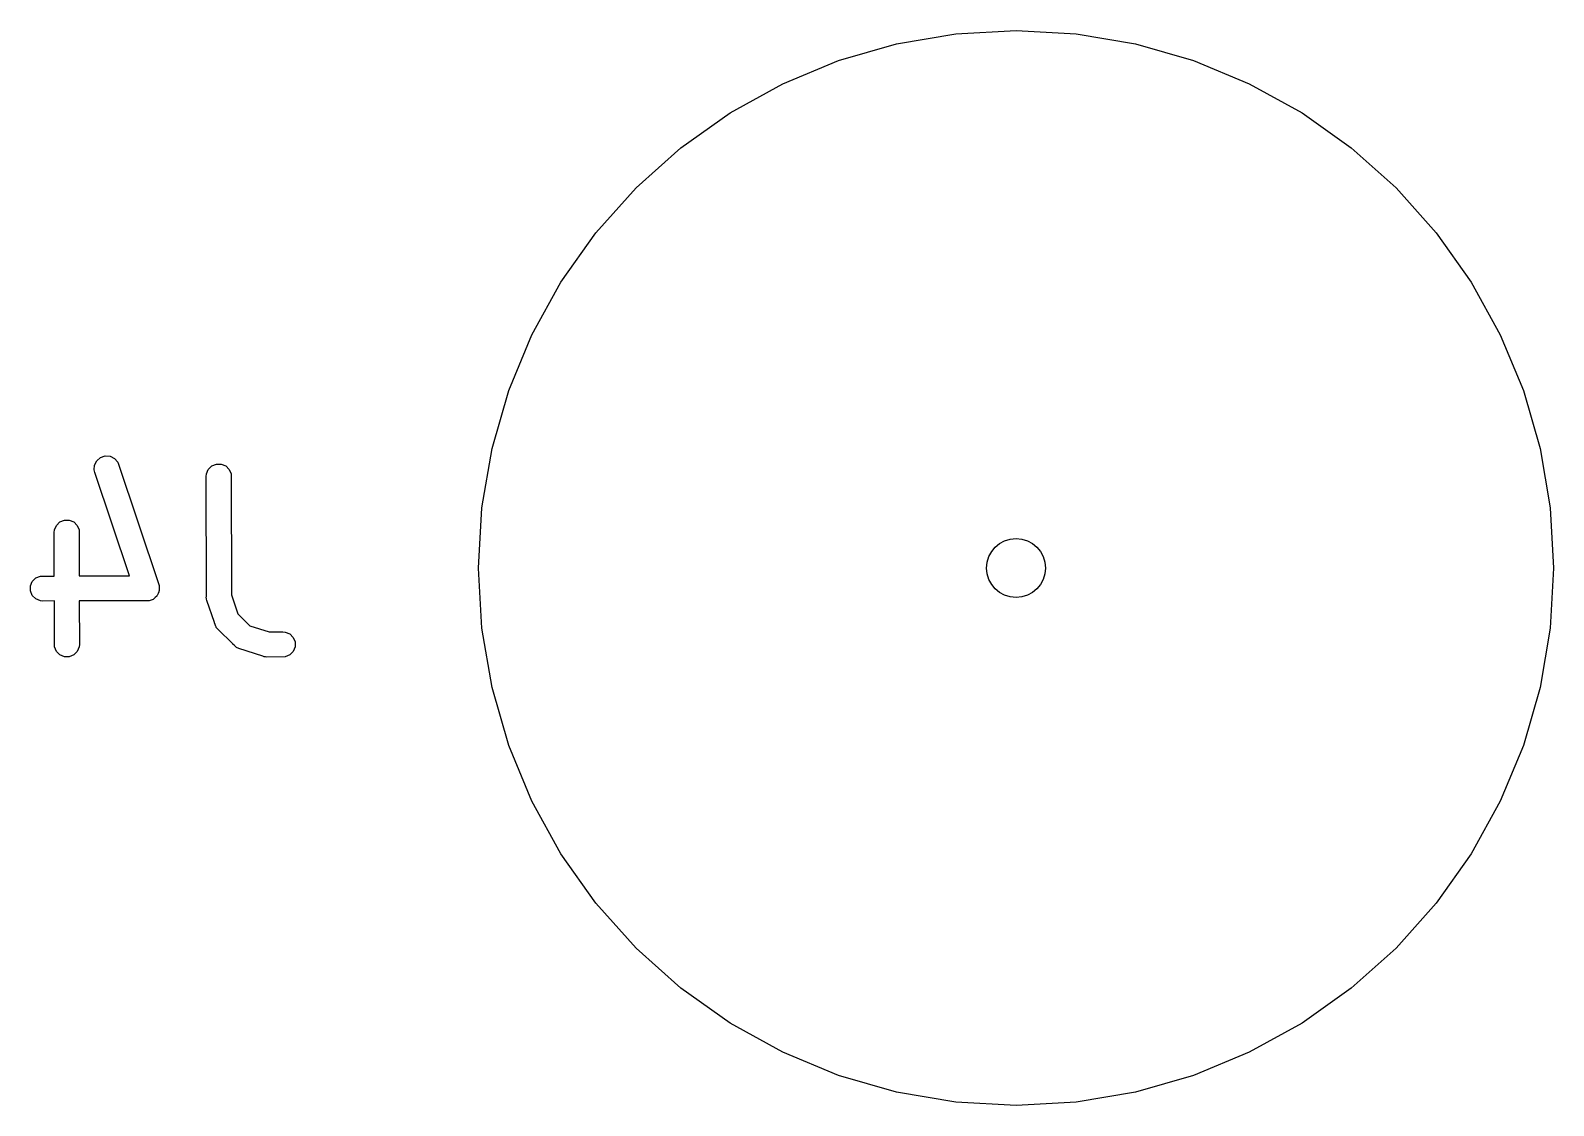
# Model space of a CAD drawing. Extents: x 3.87 to 5.83, y -4.81 to -2.87.
# Drawn here: x 5.469 to 5.826, y -3.126 to -2.874 of the extents above; entities that cross this region are included whole.
import ezdxf

# ---------------------------------------------------------------- set-up
doc = ezdxf.new("R2010")
doc.units = 0
doc.header["$MEASUREMENT"] = 0
doc.layers.add('BLACK', color=7, linetype='CONTINUOUS')

msp = doc.modelspace()

# ---------------------------------------------------------------- linework, layer by layer
at = {"layer": 'BLACK', "linetype": 'CONTINUOUS'}
for p, q in [((5.65839, -2.88109), (5.67197, -2.87717)), ((5.67197, -2.87717), (5.68589, -2.87481)), ((5.68589, -2.87481), (5.7, -2.87402)), ((5.7, -2.87402), (5.71411, -2.87481)), ((5.71411, -2.87481), (5.72803, -2.87717)), ((5.72803, -2.87717), (5.74161, -2.88109)), ((5.64534, -2.88649), (5.65839, -2.88109)), ((5.74161, -2.88109), (5.75466, -2.88649)), ((5.63297, -2.89333), (5.64534, -2.88649)), ((5.75466, -2.88649), (5.76703, -2.89333)), ((5.62145, -2.9015), (5.63297, -2.89333)), ((5.76703, -2.89333), (5.77855, -2.9015)), ((5.61092, -2.91092), (5.62145, -2.9015)), ((5.77855, -2.9015), (5.78908, -2.91092)), ((5.6015, -2.92145), (5.61092, -2.91092)), ((5.78908, -2.91092), (5.7985, -2.92145)), ((5.59333, -2.93297), (5.6015, -2.92145)), ((5.7985, -2.92145), (5.80667, -2.93297)), ((5.58649, -2.94534), (5.59333, -2.93297)), ((5.80667, -2.93297), (5.81351, -2.94534)), ((5.58109, -2.95839), (5.58649, -2.94534)), ((5.81351, -2.94534), (5.81891, -2.95839)), ((5.57717, -2.97197), (5.58109, -2.95839)), ((5.81891, -2.95839), (5.82283, -2.97197)), ((5.48541, -2.9741), (5.48651, -2.97373)), ((5.48651, -2.97373), (5.48766, -2.97381)), ((5.48766, -2.97381), (5.48869, -2.97433)), ((5.57481, -2.98589), (5.57717, -2.97197)), ((5.82283, -2.97197), (5.82519, -2.98589)), ((5.48395, -2.97703), (5.48403, -2.97588)), ((5.48408, -2.9776), (5.48395, -2.97703)), ((5.48403, -2.97588), (5.48454, -2.97485)), ((5.48454, -2.97485), (5.48541, -2.9741)), ((5.48869, -2.97433), (5.48944, -2.9752)), ((5.48944, -2.9752), (5.49905, -3.00385)), ((5.51023, -2.97796), (5.51067, -2.9769)), ((5.51067, -2.9769), (5.51148, -2.97608)), ((5.51148, -2.97608), (5.51255, -2.97564)), ((5.51255, -2.97564), (5.5137, -2.97564)), ((5.5137, -2.97564), (5.51476, -2.97608)), ((5.51476, -2.97608), (5.51558, -2.9769)), ((5.51558, -2.9769), (5.51602, -2.97796)), ((5.49221, -3.00184), (5.48408, -2.9776)), ((5.51017, -2.97854), (5.51023, -2.97796)), ((5.51023, -3.00657), (5.51017, -2.97854)), ((5.51602, -2.97796), (5.51608, -3.00632)), ((5.57402, -3), (5.57481, -2.98589)), ((5.82519, -2.98589), (5.82598, -3)), ((5.47455, -2.99166), (5.47461, -2.99108)), ((5.47457, -3.00188), (5.47455, -2.99166)), ((5.47461, -2.99108), (5.47505, -2.99002)), ((5.47505, -2.99002), (5.47586, -2.9892)), ((5.47586, -2.9892), (5.47693, -2.98876)), ((5.47693, -2.98876), (5.47808, -2.98876)), ((5.47808, -2.98876), (5.47914, -2.9892)), ((5.47914, -2.9892), (5.47996, -2.99002)), ((5.47996, -2.99002), (5.4804, -2.99108)), ((5.4804, -2.99108), (5.48042, -3.00187)), ((5.46942, -3.00314), (5.47024, -3.00233)), ((5.47024, -3.00233), (5.4713, -3.00189)), ((5.4713, -3.00189), (5.47457, -3.00188)), ((5.48042, -3.00187), (5.49221, -3.00184)), ((5.57481, -3.01411), (5.57402, -3)), ((5.82598, -3), (5.82519, -3.01411)), ((5.46898, -3.00421), (5.46942, -3.00314)), ((5.46898, -3.00536), (5.46898, -3.00421)), ((5.46942, -3.00642), (5.46898, -3.00536)), ((5.4991, -3.00556), (5.49889, -3.00599)), ((5.49905, -3.00385), (5.49912, -3.00413)), ((5.49911, -3.00546), (5.4991, -3.00556)), ((5.49915, -3.00536), (5.49911, -3.00546)), ((5.49912, -3.00413), (5.49915, -3.00421)), ((5.49915, -3.00421), (5.49915, -3.00427)), ((5.49915, -3.00427), (5.49918, -3.00441)), ((5.49918, -3.00441), (5.49915, -3.00489)), ((5.49915, -3.00489), (5.49915, -3.00536)), ((5.47024, -3.00724), (5.46942, -3.00642)), ((5.4713, -3.00768), (5.47024, -3.00724)), ((5.47188, -3.00774), (5.4713, -3.00768)), ((5.47458, -3.00773), (5.47188, -3.00774)), ((5.47461, -3.01848), (5.47458, -3.00773)), ((5.49617, -3.00768), (5.48043, -3.00772)), ((5.48043, -3.00772), (5.48046, -3.01791)), ((5.49662, -3.00771), (5.49617, -3.00768)), ((5.49672, -3.00768), (5.49662, -3.00771)), ((5.49683, -3.00768), (5.49672, -3.00768)), ((5.49726, -3.0075), (5.49683, -3.00768)), ((5.49771, -3.00735), (5.49726, -3.0075)), ((5.49779, -3.00728), (5.49771, -3.00735)), ((5.49789, -3.00724), (5.49779, -3.00728)), ((5.49823, -3.0069), (5.49789, -3.00724)), ((5.49858, -3.00659), (5.49823, -3.0069)), ((5.49863, -3.0065), (5.49858, -3.00659)), ((5.49871, -3.00642), (5.49863, -3.0065)), ((5.49889, -3.00599), (5.49871, -3.00642)), ((5.51019, -3.00703), (5.51023, -3.00657)), ((5.51023, -3.00717), (5.51019, -3.00703)), ((5.51023, -3.00723), (5.51023, -3.00717)), ((5.51026, -3.00731), (5.51023, -3.00723)), ((5.51032, -3.00759), (5.51026, -3.00731)), ((5.5121, -3.01278), (5.51032, -3.00759)), ((5.51608, -3.00632), (5.5176, -3.01077)), ((5.5121, -3.01286), (5.5121, -3.01278)), ((5.51226, -3.01323), (5.5121, -3.01286)), ((5.5176, -3.01077), (5.5204, -3.01352)), ((5.51243, -3.01374), (5.51226, -3.01323)), ((5.5125, -3.01382), (5.51243, -3.01374)), ((5.51254, -3.01392), (5.5125, -3.01382)), ((5.51291, -3.01437), (5.51254, -3.01392)), ((5.51638, -3.01777), (5.51291, -3.01437)), ((5.5204, -3.01352), (5.52497, -3.01499)), ((5.52497, -3.01499), (5.52812, -3.01495)), ((5.52812, -3.01495), (5.5287, -3.01501)), ((5.5287, -3.01501), (5.52976, -3.01545)), ((5.52976, -3.01545), (5.53058, -3.01627)), ((5.53058, -3.01627), (5.53102, -3.01733)), ((5.57717, -3.02803), (5.57481, -3.01411)), ((5.82519, -3.01411), (5.82283, -3.02803)), ((5.47505, -3.01955), (5.47461, -3.01848)), ((5.47586, -3.02036), (5.47505, -3.01955)), ((5.47996, -3.01955), (5.47914, -3.02036)), ((5.4804, -3.01848), (5.47996, -3.01955)), ((5.48046, -3.01791), (5.4804, -3.01848)), ((5.51641, -3.01784), (5.51638, -3.01777)), ((5.51672, -3.0181), (5.51641, -3.01784)), ((5.51711, -3.01849), (5.51672, -3.0181)), ((5.51721, -3.01853), (5.51711, -3.01849)), ((5.51729, -3.0186), (5.51721, -3.01853)), ((5.51781, -3.01883), (5.51729, -3.0186)), ((5.52343, -3.02065), (5.51781, -3.01883)), ((5.53058, -3.01955), (5.52976, -3.02036)), ((5.53102, -3.01848), (5.53058, -3.01955)), ((5.53102, -3.01733), (5.53102, -3.01848)), ((5.47693, -3.0208), (5.47586, -3.02036)), ((5.47808, -3.0208), (5.47693, -3.0208)), ((5.47914, -3.02036), (5.47808, -3.0208)), ((5.5238, -3.0208), (5.52343, -3.02065)), ((5.52394, -3.02082), (5.5238, -3.0208)), ((5.524, -3.02084), (5.52394, -3.02082)), ((5.52408, -3.02083), (5.524, -3.02084)), ((5.52437, -3.02086), (5.52408, -3.02083)), ((5.5287, -3.0208), (5.52437, -3.02086)), ((5.52976, -3.02036), (5.5287, -3.0208)), ((5.58109, -3.04161), (5.57717, -3.02803)), ((5.82283, -3.02803), (5.81891, -3.04161)), ((5.58649, -3.05466), (5.58109, -3.04161)), ((5.81891, -3.04161), (5.81351, -3.05466)), ((5.59333, -3.06703), (5.58649, -3.05466)), ((5.81351, -3.05466), (5.80667, -3.06703)), ((5.6015, -3.07855), (5.59333, -3.06703)), ((5.80667, -3.06703), (5.7985, -3.07855)), ((5.61092, -3.08908), (5.6015, -3.07855)), ((5.7985, -3.07855), (5.78908, -3.08908)), ((5.62145, -3.0985), (5.61092, -3.08908)), ((5.78908, -3.08908), (5.77855, -3.0985)), ((5.63297, -3.10667), (5.62145, -3.0985)), ((5.77855, -3.0985), (5.76703, -3.10667)), ((5.64534, -3.11351), (5.63297, -3.10667)), ((5.76703, -3.10667), (5.75466, -3.11351)), ((5.65839, -3.11891), (5.64534, -3.11351)), ((5.75466, -3.11351), (5.74161, -3.11891)), ((5.67197, -3.12283), (5.65839, -3.11891)), ((5.74161, -3.11891), (5.72803, -3.12283)), ((5.68589, -3.12519), (5.67197, -3.12283)), ((5.72803, -3.12283), (5.71411, -3.12519)), ((5.7, -3.12598), (5.68589, -3.12519)), ((5.71411, -3.12519), (5.7, -3.12598))]:
    msp.add_line(p, q, dxfattribs=at)
at = {"layer": 'BLACK'}
msp.add_circle((5.7, -3), 0.00689, dxfattribs=at)

doc.saveas('drawing.dxf')
